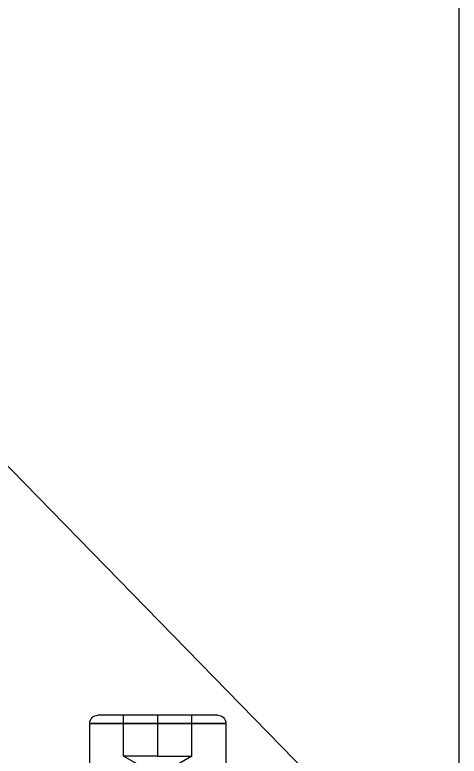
# Model space of a CAD drawing. Header units: metres. Extents: x 0 to 63075, y 0 to 44550.
# Drawn here: x 37317.4 to 37350, y 17493.3 to 17547.8 of the extents above; entities that cross this region are included whole.
import ezdxf

# ---------------------------------------------------------------- set-up
doc = ezdxf.new("R2010")
doc.units = ezdxf.units.M
doc.header["$LTSCALE"] = 75
doc.linetypes.add('HIDDEN2', pattern=[4.7625, 3.175, -1.5875])
for name, color, linetype in [('SDM', 7, 'Continuous'), ('SL1', 8, 'Continuous'), ('SL4', 4, 'Continuous'), ('ST1', 7, 'HIDDEN2')]:
    doc.layers.add(name, color=color, linetype=linetype)

# ---------------------------------------------------------------- blocks, each defined once
blk = doc.blocks.new('A$C30d4501c')
at = {"layer": 'SL1'}
blk.add_line((3444.81, 5180.003), (3444.81, 8255.003), dxfattribs=at)
blk = doc.blocks.new('A$C542b401d')
at = {"layer": 'SL4'}
for p, q in [((13.71, 1551.509), (39.131, 1577.531)), ((20.735, 1556.2), (29.535, 1556.2)), ((20.135, 1555.6), (20.135, 1550.2)), ((30.135, 1555.6), (20.135, 1555.6)), ((30.135, 1550.2), (30.135, 1555.6))]:
    blk.add_line(p, q, dxfattribs=at)
for centre, start, end in [((20.735, 1555.6), 90, 180), ((29.535, 1555.6), 0, 90)]:
    blk.add_arc(centre, 0.6, start, end, dxfattribs=at)
at = {"layer": 'ST1'}
for p, q in [((22.625, 1553.2), (22.625, 1556.2)), ((25.135, 1553.2), (25.135, 1556.2)), ((27.645, 1553.2), (27.645, 1556.2)), ((20.135, 1555.6), (30.135, 1555.6)), ((23.88, 1553.2), (22.625, 1553.2)), ((22.625, 1553.2), (25.135, 1551.751)), ((25.135, 1553.2), (23.88, 1553.2)), ((25.135, 1553.2), (26.39, 1553.2)), ((25.135, 1551.751), (27.645, 1553.2)), ((26.39, 1553.2), (27.645, 1553.2))]:
    blk.add_line(p, q, dxfattribs=at)

msp = doc.modelspace()

# ---------------------------------------------------------------- block references
at = {"layer": 'SDM'}
msp.add_blockref('A$C30d4501c', (33905.222, 10780.374), dxfattribs=at)
at = {"layer": 'SDM', "xscale": -1}
msp.add_blockref('A$C542b401d', (37353.032, 15940.137), dxfattribs=at)

doc.saveas('drawing.dxf')
